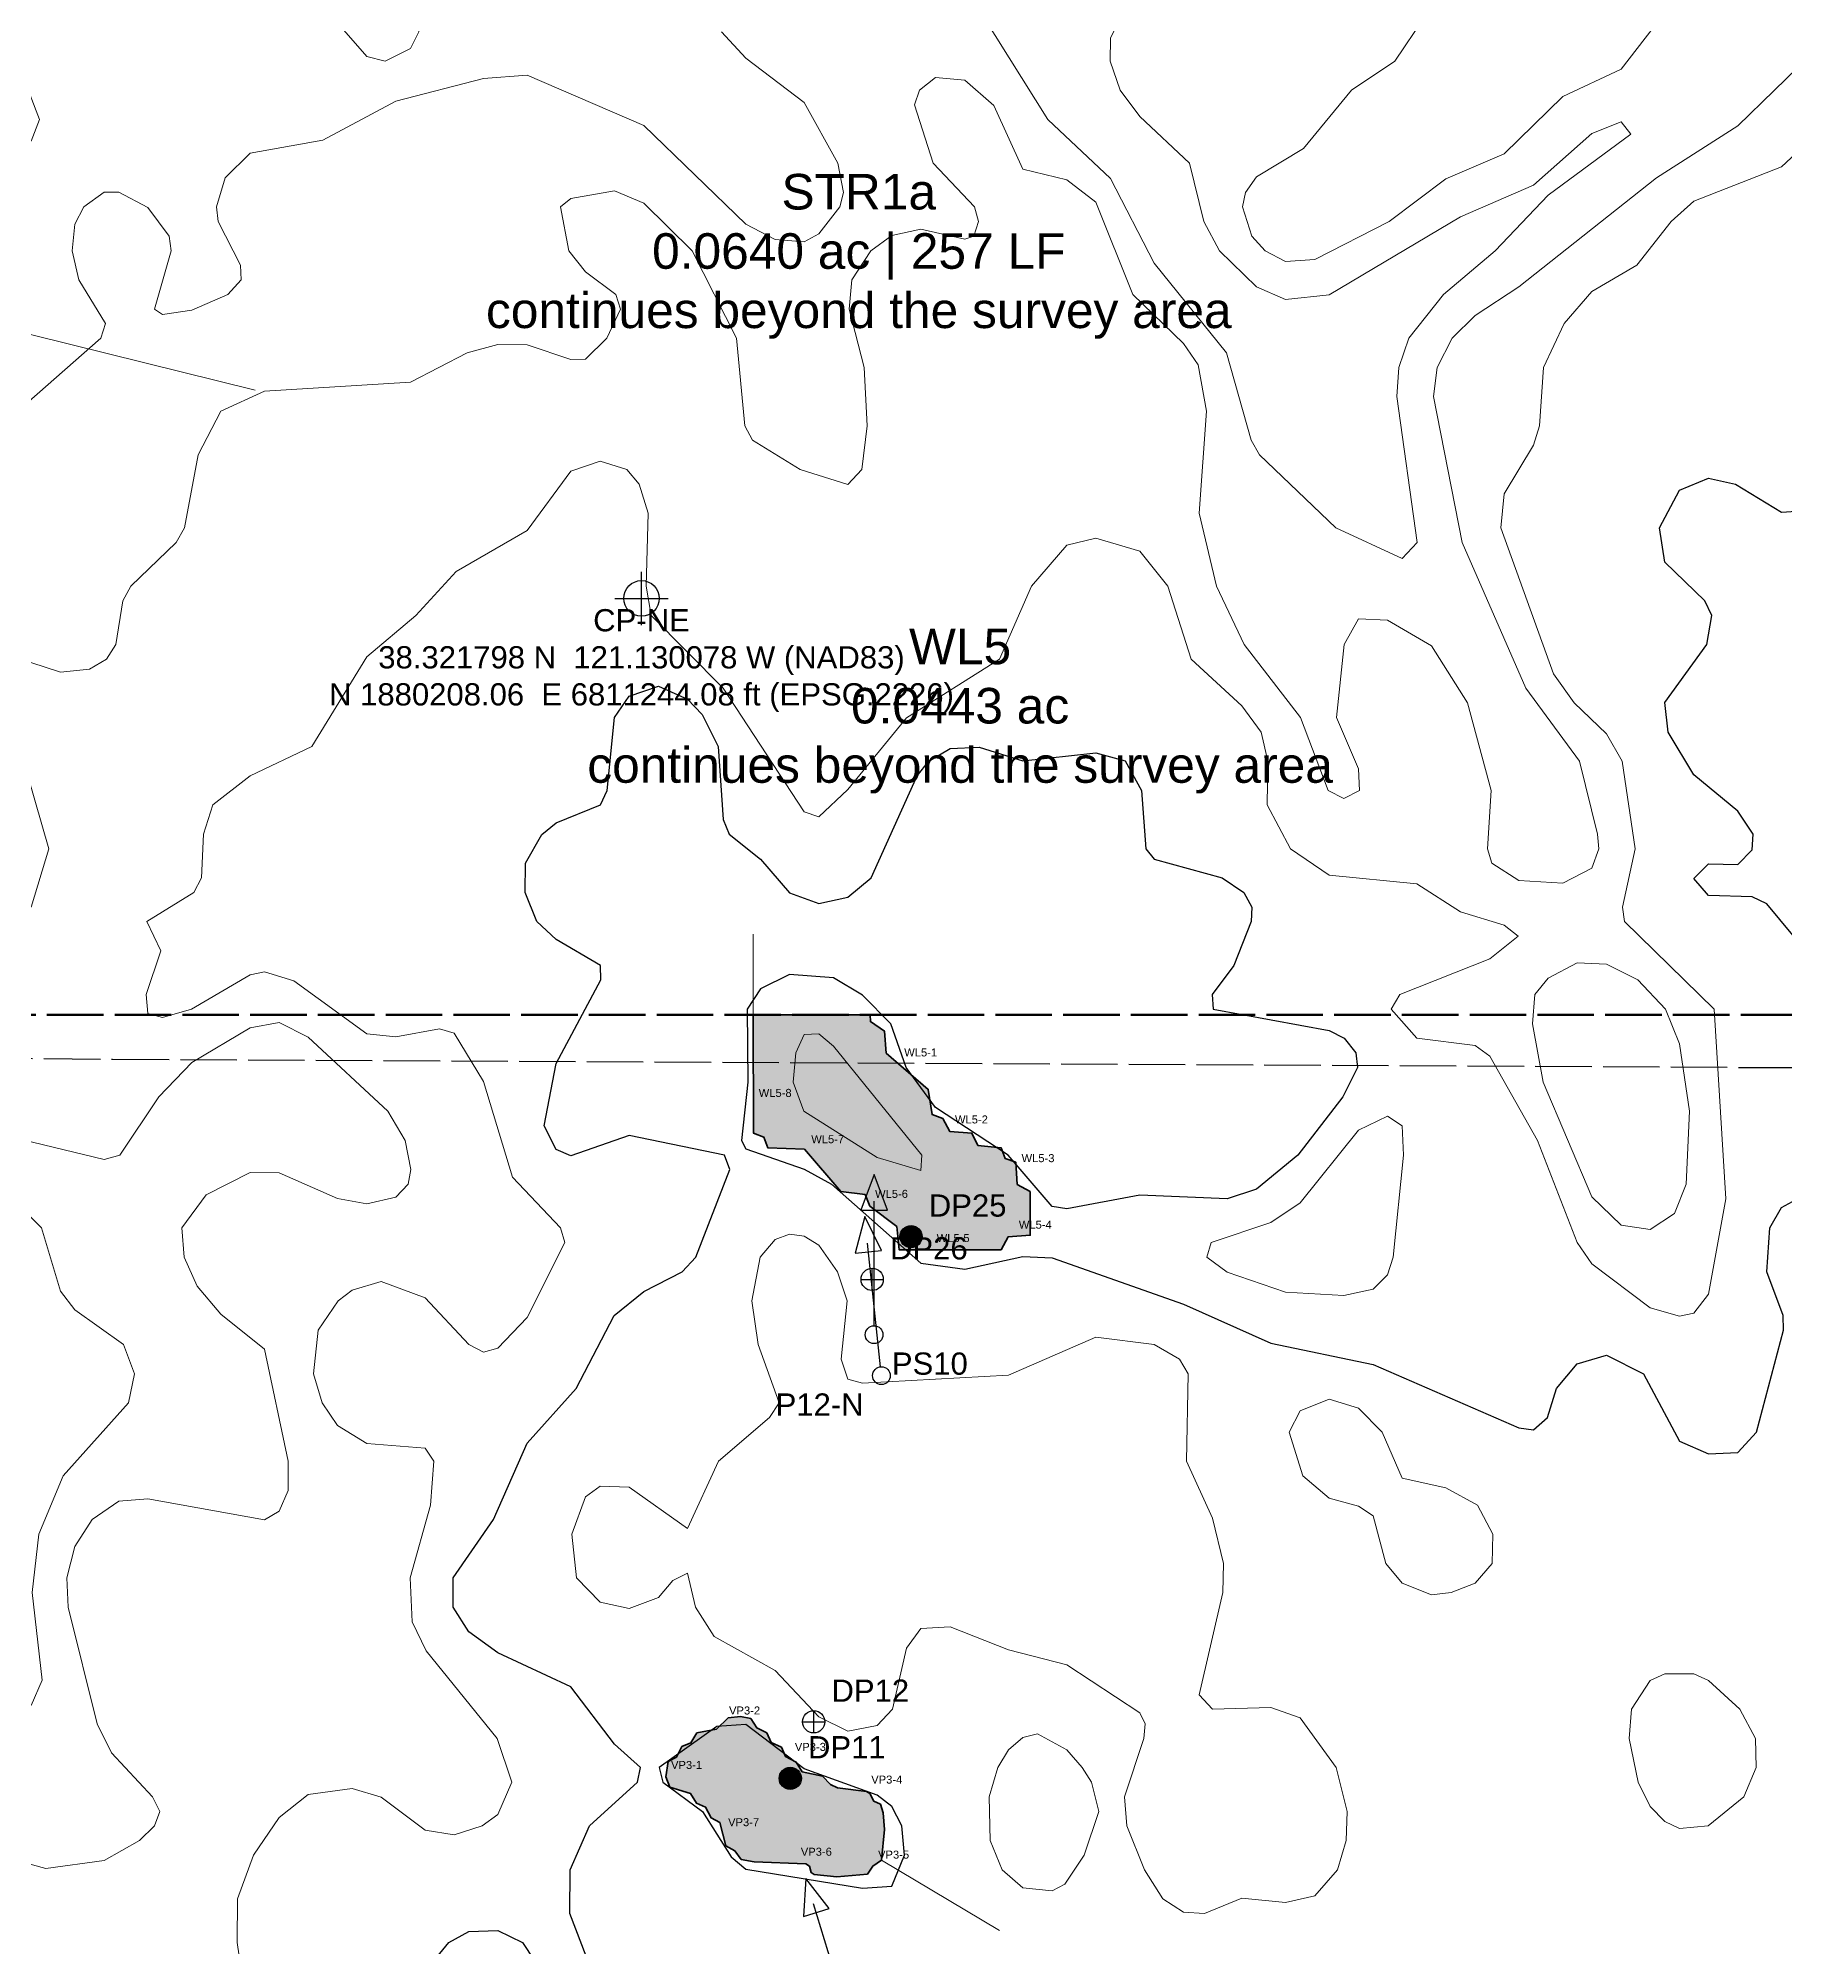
# Model space of a CAD drawing. Extents: x 6810325 to 6812275, y 1878569 to 1880689.
# Drawn here: x 6811108.4 to 6811501.3, y 1879904.8 to 1880334.1 of the extents above; entities that cross this region are included whole.
import ezdxf
from ezdxf.enums import TextEntityAlignment as Align

# ---------------------------------------------------------------- set-up
doc = ezdxf.new("R2010")
doc.units = 21
doc.header["$LTSCALE"] = 10
doc.header["$MEASUREMENT"] = 0
doc.linetypes.add('DASHED', pattern=[1.524, 1.27, -0.254])
for name, color, linetype, lineweight in [('ANNO-LABELS', 7, 'CONTINUOUS', 18), ('ANNO-POINT-LABELS', 7, 'CONTINUOUS', 13), ('EXIST-RANCH-ROAD', 8, 'DASHED', 25), ('TOPO-CONTOUR-MAJOR', 34, 'CONTINUOUS', 30), ('TOPO-CONTOUR-MINOR', 36, 'CONTINUOUS', 13), ('WETL-CONTROL-POINT', 7, 'CONTINUOUS', 25), ('WETL-DATA-POINT', 7, 'CONTINUOUS', 25), ('WETL-FLAG', 2, 'CONTINUOUS', 13), ('WETL-FLAG-ID', 8, 'CONTINUOUS', 13), ('WETL-PHOTO-POINT', 30, 'CONTINUOUS', 25), ('WETL-PHOTO-STATION', 30, 'CONTINUOUS', 25), ('WETL-SURVEY-AREA', 1, 'DASHED', 50), ('WETL-VERNAL-POOL', 6, 'CONTINUOUS', 35), ('WETL-WETLAND', 3, 'CONTINUOUS', 35)]:
    doc.layers.add(name, color=color, linetype=linetype, lineweight=lineweight)
doc.layers.add('WETL-VERNAL-POOL-HATCH', color=221, linetype='CONTINUOUS', lineweight=13, transparency=0.5)
doc.layers.add('WETL-WETLAND-HATCH', color=81, linetype='CONTINUOUS', lineweight=13, transparency=0.6)
doc.styles.add('LABEL', font='arial.ttf')

# ---------------------------------------------------------------- blocks, each defined once
blk = doc.blocks.new('DP_WETLAND')
at = {"lineweight": -2}
h = blk.add_hatch(color=0, dxfattribs=at)
h.dxf.hatch_style = 1
edge = h.paths.add_edge_path()
edge.add_arc((0, 0), 2.5, 0, 360)
at = {"color": 0, "lineweight": -2}
blk.add_circle((0, 0), 2.5, dxfattribs=at)
blk = doc.blocks.new('DP_UPLAND')
at = {"color": 0, "lineweight": -2}
for p, q in [((-2.5, 0), (2.5, 0)), ((0, -2.5), (0, 2.5))]:
    blk.add_line(p, q, dxfattribs=at)
blk.add_circle((0, 0), 2.5, dxfattribs=at)
blk = doc.blocks.new('PHOTO_ARROW')
at = {"color": 0, "lineweight": -2}
blk.add_line((0, 2), (0, 30), dxfattribs=at)
blk.add_lwpolyline([(0, 36), (-3, 28), (3, 28)], close=True, dxfattribs=at)
blk.add_circle((0, 0), 2, dxfattribs=at)
blk = doc.blocks.new('CONTROL_POINT')
at = {"color": 0, "lineweight": -2}
for p, q in [((0, -6), (0, 6)), ((-6, 0), (6, 0))]:
    blk.add_line(p, q, dxfattribs=at)
blk.add_circle((0, 0), 4, dxfattribs=at)

msp = doc.modelspace()

# ---------------------------------------------------------------- hatches: boundary and pattern name
at = {"layer": 'WETL-VERNAL-POOL-HATCH'}
h = msp.add_hatch(color=256, dxfattribs=at)
h.dxf.hatch_style = 1
h.paths.add_polyline_path([(6811249.53, 1879943.02), (6811250.12, 1879946.46), (6811251.95, 1879947.43), (6811253.18, 1879949.78), (6811255.21, 1879950.65), (6811256.55, 1879952.85), (6811260.97, 1879953.72), (6811263.59, 1879956.26), (6811266.34, 1879956.55), (6811268.65, 1879956.13), (6811270, 1879954.02), (6811272.27, 1879952.9), (6811273.28, 1879950.74), (6811275.54, 1879949.64), (6811276.49, 1879947.56), (6811278.88, 1879946.3), (6811280.21, 1879944.14), (6811284.82, 1879943.16), (6811286.63, 1879941.24), (6811288.14, 1879940.48), (6811294.73, 1879939.71), (6811295.48, 1879939.22), (6811296.33, 1879937.53), (6811297.82, 1879936.81), (6811298.47, 1879934.86), (6811298.73, 1879931.12), (6811298.08, 1879924.24), (6811296.12, 1879922.87), (6811294.92, 1879921.12), (6811288.06, 1879920.46), (6811282.92, 1879920.99), (6811282.28, 1879921.45), (6811281.9, 1879922.86), (6811281.06, 1879923.4), (6811269.4, 1879923.87), (6811266.52, 1879924.4), (6811265.06, 1879926.35), (6811263.06, 1879927.49), (6811261.68, 1879932.75), (6811259.77, 1879933.75), (6811258.51, 1879936.14), (6811256.44, 1879937.08), (6811255.11, 1879939.27), (6811250.48, 1879940.69)])
at = {"layer": 'WETL-WETLAND-HATCH'}
h = msp.add_hatch(color=256, dxfattribs=at)
h.dxf.hatch_style = 1
h.paths.add_polyline_path([(6811269.22, 1880114.41), (6811295.54, 1880114.41), (6811295.58, 1880112.88), (6811298.73, 1880110.74), (6811299.09, 1880105.77), (6811308.57, 1880097.62), (6811309.46, 1880091.94), (6811311.85, 1880091.06), (6811313.45, 1880088.14), (6811318.42, 1880087.78), (6811319.75, 1880085.01), (6811324.98, 1880084.5), (6811325.86, 1880082.1), (6811328.26, 1880081.22), (6811328.62, 1880076.24), (6811331.54, 1880074.65), (6811331.54, 1880064.82), (6811326.57, 1880064.46), (6811324.98, 1880061.54), (6811302.02, 1880061.54), (6811301.51, 1880066.76), (6811295.46, 1880071.38), (6811294.36, 1880073.98), (6811288.9, 1880074.66), (6811280.75, 1880084.15), (6811272.49, 1880084.51), (6811271.61, 1880086.9), (6811269.26, 1880087.78)])

# ---------------------------------------------------------------- linework, layer by layer
at = {"layer": 'ANNO-LABELS'}
for points in [[(6811157.19, 1880254.87), (6810998.51, 1880294.2)], [(6811269.22, 1880132.57), (6811269.22, 1880114.41)], [(6811324.64, 1879908.39), (6811298.08, 1879924.24)]]:
    msp.add_lwpolyline(points, dxfattribs=at)
at = {"layer": 'EXIST-RANCH-ROAD'}
msp.add_lwpolyline([(6810820.11, 1880107.41), (6811125.11, 1880104.41), (6811525.11, 1880102.41), (6811975.11, 1880100.41)], dxfattribs=at)
at = {"layer": 'TOPO-CONTOUR-MAJOR', "elevation": 205}
for points in [[(6811505.97, 1880128.79), (6811497.23, 1880139.39), (6811493.95, 1880140.93), (6811484.1, 1880141.23), (6811480.82, 1880145.08), (6811484.1, 1880148.35), (6811490.67, 1880148.24), (6811493.95, 1880151.51), (6811494.12, 1880155.04), (6811490.67, 1880160.22), (6811480.82, 1880168.38), (6811475.03, 1880178), (6811474.26, 1880184.67), (6811483.76, 1880197.69), (6811484.87, 1880204.25), (6811483.26, 1880207.53), (6811474.26, 1880216.21), (6811473.08, 1880223.94), (6811477.54, 1880232.4), (6811484.1, 1880235.08), (6811490.2, 1880233.78), (6811500.51, 1880227.44), (6811503.79, 1880227.66)], [(6811233.01, 1879899.13), (6811227.94, 1879912.26), (6811228.01, 1879922.1), (6811232.37, 1879931.94), (6811243.17, 1879941.78), (6811243.85, 1879945.07), (6811238.04, 1879950.33), (6811228.2, 1879963.27), (6811211.79, 1879970.86), (6811205.23, 1879975.62), (6811201.69, 1879981.15), (6811201.73, 1879987.72), (6811210.8, 1880000.84), (6811218.36, 1880018.04), (6811229.42, 1880030.37), (6811237.94, 1880046.77), (6811244.6, 1880052.13), (6811253.26, 1880056.61), (6811256.29, 1880059.89), (6811263.93, 1880079.58), (6811262.75, 1880082.86), (6811241.32, 1880087.27), (6811228.2, 1880082.68), (6811224.92, 1880084.12), (6811222.19, 1880089.42), (6811224.92, 1880103.44), (6811234.9, 1880122.23), (6811234.87, 1880125.51), (6811224.92, 1880131.34), (6811220.52, 1880135.35), (6811217.92, 1880141.92), (6811217.96, 1880148.48), (6811221.64, 1880154.99), (6811224.92, 1880157.57), (6811234.84, 1880161.6), (6811236.34, 1880164.88), (6811238.02, 1880181.29), (6811241.32, 1880186.1), (6811247.88, 1880188.3), (6811254.45, 1880185.36), (6811257.73, 1880181.91), (6811261.36, 1880174.72), (6811262.42, 1880158.32), (6811263.79, 1880155.04), (6811270.85, 1880149.44), (6811277.41, 1880141.84), (6811283.97, 1880139.41), (6811290.53, 1880140.88), (6811295.78, 1880145.2), (6811306.11, 1880168.16), (6811308.75, 1880171.44), (6811313.5, 1880174.3), (6811320.06, 1880174.63), (6811329.9, 1880171.55), (6811346.31, 1880173.3), (6811352.87, 1880171.5), (6811356.55, 1880164.88), (6811357.51, 1880151.76), (6811359.43, 1880149.42), (6811374.71, 1880145.2), (6811379.6, 1880141.92), (6811381.38, 1880138.63), (6811381.25, 1880135.35), (6811377.32, 1880125.51), (6811372.43, 1880118.95), (6811372.68, 1880115.67), (6811398.8, 1880110.89), (6811402.15, 1880109.11), (6811404.75, 1880105.83), (6811405.14, 1880102.55), (6811401.83, 1880095.98), (6811391.73, 1880082.86), (6811382.4, 1880075.16), (6811375.84, 1880073), (6811356.15, 1880073.83), (6811339.75, 1880070.77), (6811336.47, 1880071.27), (6811326.53, 1880082.86), (6811310.22, 1880093.54), (6811303.65, 1880102.55), (6811300.14, 1880112.39), (6811293.82, 1880118.82), (6811287.25, 1880122.72), (6811277.41, 1880123.47), (6811270.85, 1880120.26), (6811267.83, 1880115.67), (6811267.99, 1880099.26), (6811266.55, 1880086.14), (6811267.57, 1880084.26), (6811280.69, 1880079.71), (6811286.82, 1880076.3), (6811306.94, 1880058.51), (6811316.78, 1880057.18), (6811329.9, 1880060.04), (6811336.47, 1880059.75), (6811365.99, 1880049.31), (6811385.68, 1880040.53), (6811408.64, 1880035.75), (6811441.45, 1880021.5), (6811444.73, 1880021.07), (6811447.85, 1880023.81), (6811449.92, 1880030.37), (6811454.58, 1880035.89), (6811461.14, 1880037.86), (6811469.48, 1880033.65), (6811477.54, 1880018.46), (6811484.1, 1880015.61), (6811490.67, 1880015.95), (6811494.92, 1880020.52), (6811500.94, 1880043.49), (6811500.87, 1880046.77), (6811497.22, 1880056.61), (6811497.93, 1880066.46), (6811500.51, 1880071.07), (6811503.79, 1880072.86)], [(6811198.07, 1879902.41), (6811200.78, 1879905.7), (6811205.23, 1879908.2), (6811211.79, 1879908.43), (6811217.28, 1879905.7), (6811224.92, 1879894.25)]]:
    msp.add_lwpolyline(points, dxfattribs=at)
msp.add_lwpolyline([(6811300.38, 1879918.4), (6811303.25, 1879925.38), (6811302.64, 1879931.94), (6811300.38, 1879936.3), (6811297.1, 1879938.86), (6811280.69, 1879944.8), (6811267.57, 1879954.73), (6811261.01, 1879954.34), (6811248.08, 1879945.07), (6811248.88, 1879941.78), (6811257.81, 1879935.22), (6811264.29, 1879924.97), (6811267.57, 1879922.22), (6811293.82, 1879917.97)], close=True, dxfattribs=at)
at = {"layer": 'TOPO-CONTOUR-MINOR'}
for points, elevation in [([(6811186.39, 1880328.92), (6811182.27, 1880329.97), (6811172.42, 1880341.24), (6811163.62, 1880345.33), (6811160.03, 1880348.61), (6811155.89, 1880355.17), (6811155.08, 1880358.45), (6811156.02, 1880361.73), (6811159.3, 1880363.74), (6811165.86, 1880362.99), (6811175.71, 1880355.93), (6811187.38, 1880351.89), (6811191.5, 1880348.61), (6811194.45, 1880342.05), (6811194, 1880335.48), (6811192.11, 1880331.78)], 202), ([(6811470.98, 1880066.1), (6811476.45, 1880069.74), (6811479.11, 1880076.3), (6811479.84, 1880092.7), (6811477.54, 1880107.86), (6811474.41, 1880115.67), (6811468.24, 1880122.23), (6811461.14, 1880125.82), (6811454.58, 1880126.1), (6811448.01, 1880122.66), (6811445.01, 1880118.95), (6811444.53, 1880112.39), (6811446.91, 1880099.26), (6811457.86, 1880073.43), (6811464.42, 1880067.06)], 203), ([(6811306.94, 1880079.37), (6811307.15, 1880082.86), (6811287.25, 1880107.35), (6811283.97, 1880110.14), (6811280.69, 1880109.98), (6811278.8, 1880105.83), (6811278.2, 1880099.26), (6811280.58, 1880092.7), (6811297.1, 1880082.32)], 204), ([(6811408.64, 1880052.7), (6811411.93, 1880055.88), (6811413.19, 1880059.89), (6811415.51, 1880082.86), (6811415.21, 1880089.46), (6811411.93, 1880091.61), (6811405.36, 1880088.44), (6811392.24, 1880072.11), (6811385.68, 1880067.71), (6811372.23, 1880063.18), (6811371.23, 1880059.89), (6811375.84, 1880056.54), (6811388.96, 1880052.03), (6811402.08, 1880051.24)], 204), ([(6811370.75, 1879912.26), (6811365.99, 1879912.58), (6811361.37, 1879915.54), (6811357.22, 1879922.1), (6811353.22, 1879931.94), (6811352.72, 1879938.5), (6811357.07, 1879951.63), (6811357.4, 1879954.91), (6811356.15, 1879957.4), (6811339.75, 1879968.15), (6811326.62, 1879971.52), (6811313.5, 1879976.73), (6811306.94, 1879976.35), (6811303.66, 1879971.91), (6811300.56, 1879958.19), (6811297.1, 1879954.52), (6811290.53, 1879953.23), (6811283.97, 1879956.49), (6811274.13, 1879966.93), (6811260.41, 1879974.59), (6811256.22, 1879981.15), (6811254.45, 1879988.78), (6811251.16, 1879987.12), (6811247.88, 1879983.36), (6811241.32, 1879980.89), (6811234.76, 1879982.25), (6811229.47, 1879987.72), (6811228.41, 1879997.56), (6811231.48, 1880005.94), (6811234.76, 1880008.38), (6811241.32, 1880008.18), (6811254.45, 1879998.85), (6811261.41, 1880013.96), (6811272.88, 1880023.81), (6811275.05, 1880027.09), (6811270.3, 1880040.21), (6811268.94, 1880050.05), (6811270.81, 1880059.89), (6811274.13, 1880063.86), (6811277.41, 1880065.06), (6811280.69, 1880064.62), (6811283.97, 1880062.61), (6811288.15, 1880056.61), (6811290.35, 1880050.05), (6811289.02, 1880036.93), (6811290.53, 1880032.41), (6811293.82, 1880031.56), (6811326.62, 1880033.35), (6811346.31, 1880041.91), (6811359.43, 1880040.21), (6811365.07, 1880036.93), (6811367.09, 1880033.65), (6811366.68, 1880013.96), (6811372.56, 1880001.19), (6811375.02, 1879991), (6811374.87, 1879984.44), (6811369.55, 1879961.47), (6811372.56, 1879958.18), (6811385.68, 1879958.58), (6811392.24, 1879956.27), (6811400.33, 1879945.07), (6811402.82, 1879935.22), (6811402.56, 1879928.66), (6811400.62, 1879922.1), (6811395.52, 1879916.22), (6811388.96, 1879914.69), (6811379.12, 1879915.71)], 206), ([(6811426.25, 1879984.44), (6811421.77, 1879983.91), (6811415.21, 1879986.55), (6811411.54, 1879991), (6811408.64, 1880001.67), (6811405.36, 1880003.87), (6811398.8, 1880005.65), (6811392.87, 1880010.68), (6811389.78, 1880020.52), (6811392.24, 1880025.28), (6811398.8, 1880027.95), (6811405.36, 1880025.91), (6811410.7, 1880020.52), (6811415.21, 1880010.18), (6811425.05, 1880007.99), (6811432.11, 1880004.12), (6811435.62, 1879997.56), (6811435.43, 1879991), (6811431.61, 1879986.54)], 206), ([(6811484.06, 1879931.94), (6811477.54, 1879931.38), (6811474.26, 1879932.91), (6811470.98, 1879936.33), (6811468.29, 1879941.78), (6811466.23, 1879951.63), (6811466.79, 1879958.19), (6811470.98, 1879964.65), (6811474.26, 1879966.16), (6811480.82, 1879966.16), (6811484.1, 1879964.68), (6811491.12, 1879958.19), (6811494.68, 1879951.63), (6811494.82, 1879945.07), (6811492.04, 1879938.5)], 206), ([(6811339.3, 1879918.82), (6811336.47, 1879917.31), (6811329.9, 1879918.01), (6811325.21, 1879922.1), (6811322.51, 1879928.66), (6811322.29, 1879938.5), (6811324.23, 1879945.07), (6811326.62, 1879949.08), (6811329.9, 1879951.83), (6811333.19, 1879952.69), (6811339.75, 1879949.09), (6811343.2, 1879945.07), (6811345.33, 1879941.78), (6811346.93, 1879935.22), (6811343.65, 1879925.38)], 206)]:
    msp.add_lwpolyline(points, close=True, dxfattribs=dict(at, elevation=elevation))
for points, elevation in [([(6811314.96, 1880348.61), (6811335.45, 1880315.8), (6811349.59, 1880302.49), (6811359.43, 1880283.44), (6811375.69, 1880263.31), (6811381.19, 1880243.62), (6811383.11, 1880240.34), (6811400.26, 1880223.94), (6811415.21, 1880217.06), (6811418.55, 1880220.66), (6811413.98, 1880253.46), (6811414.41, 1880260.03), (6811416.7, 1880266.59), (6811424.52, 1880276.43), (6811436.09, 1880286.27), (6811448.01, 1880298.75), (6811466.63, 1880312.52), (6811464.42, 1880315.28), (6811457.86, 1880312.67), (6811444.73, 1880300.99), (6811428.33, 1880293.92), (6811398.8, 1880276.35), (6811388.96, 1880275.28), (6811382.4, 1880278.15), (6811374.11, 1880286.27), (6811370.59, 1880292.83), (6811367.33, 1880305.96), (6811356.15, 1880316.44), (6811351.77, 1880322.36), (6811349.52, 1880328.92), (6811349.59, 1880334.06), (6811356.73, 1880348.61)], 202), ([(6811477.54, 1880344.11), (6811464.42, 1880327.09), (6811451.3, 1880320.99), (6811438.17, 1880308.06), (6811425.05, 1880302.41), (6811412.29, 1880292.83), (6811395.52, 1880284.28), (6811388.96, 1880283.85), (6811384.37, 1880286.27), (6811381.35, 1880289.55), (6811379.24, 1880296.11), (6811379.95, 1880299.4), (6811382.4, 1880302.91), (6811392.97, 1880309.24), (6811403.76, 1880322.36), (6811413.51, 1880328.92), (6811420.2, 1880338.77)], 203), ([(6811100.08, 1880246.9), (6811122.43, 1880266.59), (6811123.55, 1880269.87), (6811117.52, 1880279.71), (6811115.98, 1880286.27), (6811116.65, 1880292.23), (6811118.67, 1880296.11), (6811123.21, 1880299.41), (6811126.49, 1880299.44), (6811133.05, 1880295.97), (6811137.83, 1880289.55), (6811138.32, 1880286.27), (6811134.52, 1880273.15), (6811136.34, 1880271.92), (6811142.9, 1880272.87), (6811151.06, 1880276.43), (6811154.03, 1880279.71), (6811153.88, 1880282.99), (6811148.84, 1880292.83), (6811148.52, 1880296.11), (6811150.47, 1880302.68), (6811156.02, 1880308.22), (6811172.42, 1880311.17), (6811188.83, 1880319.92), (6811208.51, 1880325.04), (6811218.36, 1880325.78), (6811244.6, 1880314.42), (6811267.57, 1880292.23), (6811274.13, 1880288.8), (6811280.69, 1880288.25), (6811283.97, 1880290.03), (6811288.69, 1880296.11), (6811289.56, 1880299.4), (6811288.28, 1880305.96), (6811280.69, 1880319.61), (6811267.57, 1880329.56), (6811262.09, 1880335.48)], 202), ([(6811106.81, 1880310.91), (6811108.66, 1880315.8), (6811102.38, 1880332.2)], 201), ([(6811100.25, 1880195.77), (6811113.37, 1880191.48), (6811119.93, 1880192.14), (6811123.73, 1880194.41), (6811125.85, 1880197.69), (6811127.4, 1880207.53), (6811129.21, 1880210.81), (6811139.38, 1880220.66), (6811141.28, 1880223.94), (6811144.38, 1880240.34), (6811149.46, 1880250.17), (6811159.3, 1880254.68), (6811192.11, 1880256.71), (6811204.84, 1880263.31), (6811211.79, 1880265.17), (6811218.36, 1880265.07), (6811228.2, 1880261.79), (6811231.48, 1880261.87), (6811236.26, 1880266.59), (6811239.37, 1880273.15), (6811238.28, 1880276.43), (6811231.48, 1880281.55), (6811227.71, 1880286.27), (6811225.89, 1880296.11), (6811228.2, 1880298.04), (6811238.04, 1880299.74), (6811244.6, 1880296.96), (6811255.48, 1880286.27), (6811265.42, 1880266.59), (6811267.33, 1880246.9), (6811269.09, 1880243.62), (6811279.78, 1880237.06), (6811290.53, 1880233.68), (6811293.68, 1880237.06), (6811294.87, 1880246.9), (6811294.19, 1880260.03), (6811290.79, 1880273.15), (6811291.38, 1880279.71), (6811295.68, 1880286.27), (6811300.38, 1880289.71), (6811306.94, 1880291.12), (6811316.78, 1880288.84), (6811318.85, 1880289.55), (6811319.92, 1880292.83), (6811319.02, 1880296.11), (6811309.72, 1880305.96), (6811305.52, 1880319.08), (6811306.62, 1880322.36), (6811310.22, 1880325.25), (6811316.78, 1880324.63), (6811323.34, 1880318.93), (6811329.9, 1880304.59), (6811339.75, 1880302.24), (6811346.31, 1880297.19), (6811354.64, 1880276.43), (6811365.99, 1880265.42), (6811369.27, 1880260.62), (6811371.2, 1880250.18), (6811369.54, 1880227.22), (6811373.43, 1880210.81), (6811379.67, 1880197.69), (6811392.34, 1880181.29), (6811398.51, 1880164.88), (6811402.08, 1880163.04), (6811405.57, 1880164.88), (6811405.36, 1880169.71), (6811400.41, 1880181.29), (6811402.12, 1880197.69), (6811405.36, 1880203.49), (6811411.93, 1880203.14), (6811421.77, 1880197.36), (6811429.91, 1880184.57), (6811435.23, 1880164.88), (6811434.42, 1880151.76), (6811435.39, 1880148.48), (6811441.45, 1880144.64), (6811451.3, 1880144.02), (6811457.86, 1880147.35), (6811459.4, 1880151.76), (6811459.11, 1880155.04), (6811455.06, 1880171.44), (6811442.98, 1880187.85), (6811428.7, 1880220.66), (6811422.22, 1880253.46), (6811423.04, 1880260.03), (6811426.41, 1880266.59), (6811431.61, 1880271.71), (6811441.45, 1880278.17), (6811472.39, 1880302.68), (6811490.67, 1880314.38), (6811507.07, 1880330.22)], 203), ([(6811155.5, 1879889.29), (6811153.1, 1879905.7), (6811153.22, 1879915.54), (6811156.8, 1879925.38), (6811162.58, 1879933.86), (6811169.14, 1879939.03), (6811178.99, 1879940.33), (6811185.55, 1879938.39), (6811195.39, 1879930.99), (6811201.95, 1879929.97), (6811208.23, 1879931.94), (6811211.79, 1879934.53), (6811214.95, 1879941.78), (6811211.63, 1879951.63), (6811195.63, 1879971.31), (6811192.53, 1879977.87), (6811192.05, 1879987.72), (6811196.6, 1880004.12), (6811197.4, 1880013.96), (6811195.39, 1880016.9), (6811182.27, 1880018), (6811175.71, 1880022), (6811172.22, 1880027.09), (6811170.31, 1880033.65), (6811171.36, 1880043.49), (6811175.82, 1880050.05), (6811178.99, 1880052.48), (6811185.55, 1880054.38), (6811195.39, 1880050.75), (6811205.23, 1880040.22), (6811208.51, 1880038.51), (6811211.79, 1880039.4), (6811218.36, 1880046.31), (6811226.81, 1880063.18), (6811225.9, 1880066.46), (6811215.08, 1880077.87), (6811208.51, 1880099.39), (6811201.95, 1880110.26), (6811198.67, 1880111.24), (6811188.83, 1880109.45), (6811182.27, 1880110.14), (6811165.86, 1880122.01), (6811159.3, 1880124.03), (6811156.02, 1880123.4), (6811142.88, 1880115.67), (6811136.34, 1880113.77), (6811133.05, 1880114.68), (6811132.67, 1880118.95), (6811135.96, 1880128.79), (6811132.83, 1880135.35), (6811143.36, 1880141.92), (6811145.12, 1880145.2), (6811145.55, 1880155.04), (6811147.66, 1880161.6), (6811156.02, 1880168.13), (6811169.91, 1880174.72), (6811182.27, 1880194.94), (6811193.32, 1880204.25), (6811202.37, 1880214.09), (6811218.36, 1880223.35), (6811228.2, 1880236.7), (6811234.76, 1880238.91), (6811240.8, 1880237.06), (6811243.54, 1880233.78), (6811245.56, 1880227.22), (6811245.17, 1880210.81), (6811246.27, 1880204.25), (6811262.42, 1880187.85), (6811280.69, 1880160.04), (6811283.97, 1880158.94), (6811290.53, 1880165.08), (6811303.66, 1880181.18), (6811324.64, 1880194.41), (6811331.8, 1880210.81), (6811339.75, 1880220.01), (6811346.31, 1880221.59), (6811356.15, 1880218.69), (6811362.48, 1880210.81), (6811367.71, 1880194.41), (6811379.12, 1880183.9), (6811383.48, 1880178), (6811384.98, 1880171.44), (6811384.86, 1880161.6), (6811390.08, 1880151.76), (6811398.8, 1880145.79), (6811418.49, 1880143.87), (6811428.33, 1880137.54), (6811438.17, 1880134.56), (6811441.3, 1880132.07), (6811434.89, 1880126.96), (6811414.65, 1880118.95), (6811412.71, 1880115.67), (6811418.49, 1880109.12), (6811431.61, 1880107.5), (6811434.89, 1880105.06), (6811445.67, 1880086.14), (6811454.58, 1880063.18), (6811457.86, 1880058.35), (6811470.98, 1880048.51), (6811477.54, 1880046.64), (6811480.82, 1880047.32), (6811484.1, 1880051.59), (6811488, 1880073.02), (6811485.35, 1880115.67), (6811465.18, 1880135.35), (6811464.77, 1880138.63), (6811467.57, 1880151.76), (6811464.69, 1880171.44), (6811461.14, 1880177.61), (6811453.88, 1880184.57), (6811449.23, 1880191.13), (6811437.38, 1880223.94), (6811438.17, 1880231.61), (6811444.73, 1880242.5), (6811446.05, 1880246.9), (6811446.96, 1880260.03), (6811451.67, 1880269.87), (6811457.86, 1880277.1), (6811467.96, 1880282.99), (6811475.67, 1880292.83), (6811480.82, 1880297.38), (6811500.51, 1880305.13), (6811503.79, 1880308.21)], 204), ([(6811106.76, 1880138.63), (6811110.78, 1880151.76), (6811106.06, 1880168.16)], 203), ([(6811100.25, 1879925.04), (6811110.09, 1879922.34), (6811123.21, 1879924.2), (6811131.13, 1879928.66), (6811134.5, 1879931.94), (6811135.73, 1879935.22), (6811134.11, 1879938.5), (6811124.84, 1879948.35), (6811121.62, 1879954.91), (6811115.11, 1879981.15), (6811114.8, 1879987.72), (6811116.65, 1879994.78), (6811120.51, 1880000.84), (6811126.49, 1880005.01), (6811133.05, 1880005.51), (6811159.3, 1880000.76), (6811162.58, 1880002.72), (6811164.61, 1880007.4), (6811164.61, 1880013.96), (6811159.3, 1880039.17), (6811149.46, 1880047.04), (6811144.15, 1880053.33), (6811141.2, 1880059.89), (6811140.67, 1880066.46), (6811146.18, 1880073.91), (6811156.02, 1880078.93), (6811162.58, 1880078.84), (6811175.71, 1880073.1), (6811182.27, 1880071.87), (6811188.83, 1880073.39), (6811191.58, 1880076.3), (6811192.23, 1880079.58), (6811190.93, 1880086.14), (6811187, 1880092.7), (6811169.14, 1880109.39), (6811162.58, 1880112.67), (6811156.02, 1880111.45), (6811142.9, 1880103.64), (6811135.49, 1880095.98), (6811126.76, 1880082.86), (6811123.21, 1880081.82), (6811100.25, 1880087.41)], 203), ([(6811106.81, 1879959.07), (6811109.26, 1879964.75), (6811107.05, 1879984.44), (6811108.49, 1879997.56), (6811114.02, 1880010.68), (6811128.7, 1880027.09), (6811130.05, 1880033.65), (6811127.55, 1880040.21), (6811116.65, 1880048.05), (6811113.37, 1880052.25), (6811109.15, 1880066.46), (6811103.53, 1880072.01)], 202)]:
    msp.add_lwpolyline(points, dxfattribs=dict(at, elevation=elevation))
at = {"layer": 'WETL-FLAG'}
for p in [(6811301.98, 1880103.29), (6811269.25, 1880094.19), (6811313.4, 1880088.22), (6811281.07, 1880083.77), (6811328.38, 1880079.51), (6811295.42, 1880071.48), (6811309.28, 1880061.54), (6811327.76, 1880064.55), (6811262.58, 1879955.27), (6811277.38, 1879947.09), (6811249.53, 1879943.02), (6811294.56, 1879939.73), (6811262.36, 1879930.15), (6811278.72, 1879923.5), (6811296.1, 1879922.85)]:
    msp.add_point(p, dxfattribs=at)
at = {"layer": 'WETL-SURVEY-AREA'}
msp.add_lwpolyline([(6810625.11, 1878869.41), (6810625.11, 1880089.41), (6810820.11, 1880089.41), (6810820.11, 1880329.41), (6811095.11, 1880329.41), (6811095.11, 1880114.41), (6811975.11, 1880114.41), (6811975.11, 1878869.41)], close=True, dxfattribs=at)
at = {"layer": 'WETL-VERNAL-POOL'}
msp.add_lwpolyline([(6811249.53, 1879943.02), (6811250.12, 1879946.46), (6811251.95, 1879947.43), (6811253.18, 1879949.78), (6811255.21, 1879950.65), (6811256.55, 1879952.85), (6811260.97, 1879953.72), (6811263.59, 1879956.26), (6811266.34, 1879956.55), (6811268.65, 1879956.13), (6811270, 1879954.02), (6811272.27, 1879952.9), (6811273.28, 1879950.74), (6811275.54, 1879949.64), (6811276.49, 1879947.56), (6811278.88, 1879946.3), (6811280.21, 1879944.14), (6811284.82, 1879943.16), (6811286.63, 1879941.24), (6811288.14, 1879940.48), (6811294.73, 1879939.71), (6811295.48, 1879939.22), (6811296.33, 1879937.53), (6811297.82, 1879936.81), (6811298.47, 1879934.86), (6811298.73, 1879931.12), (6811298.08, 1879924.24), (6811296.12, 1879922.87), (6811294.92, 1879921.12), (6811288.06, 1879920.46), (6811282.92, 1879920.99), (6811282.28, 1879921.45), (6811281.9, 1879922.86), (6811281.06, 1879923.4), (6811269.4, 1879923.87), (6811266.52, 1879924.4), (6811265.06, 1879926.35), (6811263.06, 1879927.49), (6811261.68, 1879932.75), (6811259.77, 1879933.75), (6811258.51, 1879936.14), (6811256.44, 1879937.08), (6811255.11, 1879939.27), (6811250.48, 1879940.69)], close=True, dxfattribs=at)
at = {"layer": 'WETL-WETLAND'}
msp.add_lwpolyline([(6811269.22, 1880114.41), (6811295.54, 1880114.41), (6811295.58, 1880112.88), (6811298.73, 1880110.74), (6811299.09, 1880105.77), (6811308.57, 1880097.62), (6811309.46, 1880091.94), (6811311.85, 1880091.06), (6811313.45, 1880088.14), (6811318.42, 1880087.78), (6811319.75, 1880085.01), (6811324.98, 1880084.5), (6811325.86, 1880082.1), (6811328.26, 1880081.22), (6811328.62, 1880076.24), (6811331.54, 1880074.65), (6811331.54, 1880064.82), (6811326.57, 1880064.46), (6811324.98, 1880061.54), (6811302.02, 1880061.54), (6811301.51, 1880066.76), (6811295.46, 1880071.38), (6811294.36, 1880073.98), (6811288.9, 1880074.66), (6811280.75, 1880084.15), (6811272.49, 1880084.51), (6811271.61, 1880086.9), (6811269.26, 1880087.78)], close=True, dxfattribs=at)

# ---------------------------------------------------------------- block references
at = {"layer": 'WETL-CONTROL-POINT'}
msp.add_blockref('CONTROL_POINT', (6811244.08, 1880208.06), dxfattribs=at)
at = {"layer": 'WETL-DATA-POINT'}
for name, p in [('DP_WETLAND', (6811304.71, 1880064.5)), ('DP_UPLAND', (6811295.98, 1880054.87)), ('DP_UPLAND', (6811282.82, 1879955.37)), ('DP_WETLAND', (6811277.54, 1879942.64))]:
    msp.add_blockref(name, p, dxfattribs=at)
at = {"layer": 'WETL-PHOTO-POINT'}
for p, rotation in [((6811298.05, 1880033.23), -354), ((6811291.58, 1879885.7), -343)]:
    msp.add_blockref('PHOTO_ARROW', p, dxfattribs=dict(at, rotation=rotation))
at = {"layer": 'WETL-PHOTO-STATION'}
msp.add_blockref('PHOTO_ARROW', (6811296.4, 1880042.44), dxfattribs=at)

# ---------------------------------------------------------------- texts
at = {"layer": 'ANNO-LABELS', "char_height": 8, "attachment_point": 5, "style": 'LABEL'}
for s, insert in [('STR1a\\P0.0640 ac | 257 LF\\Pcontinues beyond the survey area', (6811292.96, 1880285)), ('WL5\\P0.0443 ac\\Pcontinues beyond the survey area', (6811315.75, 1880182.72))]:
    msp.add_mtext(s, dxfattribs=dict(at, insert=insert))
at = {"layer": 'ANNO-POINT-LABELS', "style": 'LABEL'}
for s, p in [('DP25', (6811308.71, 1880067.5)), ('DP26', (6811299.98, 1880057.87)), ('DP12', (6811286.82, 1879958.37)), ('DP11', (6811281.54, 1879945.64))]:
    msp.add_text(s, height=5, dxfattribs=at).set_placement(p, align=Align.BOTTOM_LEFT)
msp.add_text('PS10', height=5, dxfattribs=at).set_placement((6811300.4, 1880038.44), align=Align.TOP_LEFT)
msp.add_text('P12-N', height=5, dxfattribs=at).set_placement((6811294.05, 1880029.23), align=Align.TOP_RIGHT)
at = {"layer": 'ANNO-POINT-LABELS', "insert": (6811244.08, 1880194.06), "char_height": 5, "attachment_point": 5, "style": 'LABEL'}
msp.add_mtext('CP-NE\\P38.321798 N  121.130078 W (NAD83)\\PN 1880208.06  E 6811244.08 ft (EPSG:2226)', dxfattribs=at)
at = {"layer": 'WETL-FLAG-ID', "style": 'LABEL'}
for s, p in [('WL5-1', (6811303.18, 1880104.49)), ('WL5-8', (6811270.45, 1880095.39)), ('WL5-2', (6811314.6, 1880089.42)), ('WL5-7', (6811282.27, 1880084.97)), ('WL5-3', (6811329.58, 1880080.71)), ('WL5-6', (6811296.62, 1880072.68)), ('WL5-5', (6811310.48, 1880062.74)), ('WL5-4', (6811328.96, 1880065.75)), ('VP3-2', (6811263.78, 1879956.47)), ('VP3-3', (6811278.58, 1879948.29)), ('VP3-1', (6811250.73, 1879944.22)), ('VP3-4', (6811295.76, 1879940.93)), ('VP3-7', (6811263.56, 1879931.35)), ('VP3-6', (6811279.92, 1879924.7)), ('VP3-5', (6811297.3, 1879924.05))]:
    msp.add_text(s, height=1.8, dxfattribs=at).set_placement(p, align=Align.BOTTOM_LEFT)

doc.saveas('drawing.dxf')
